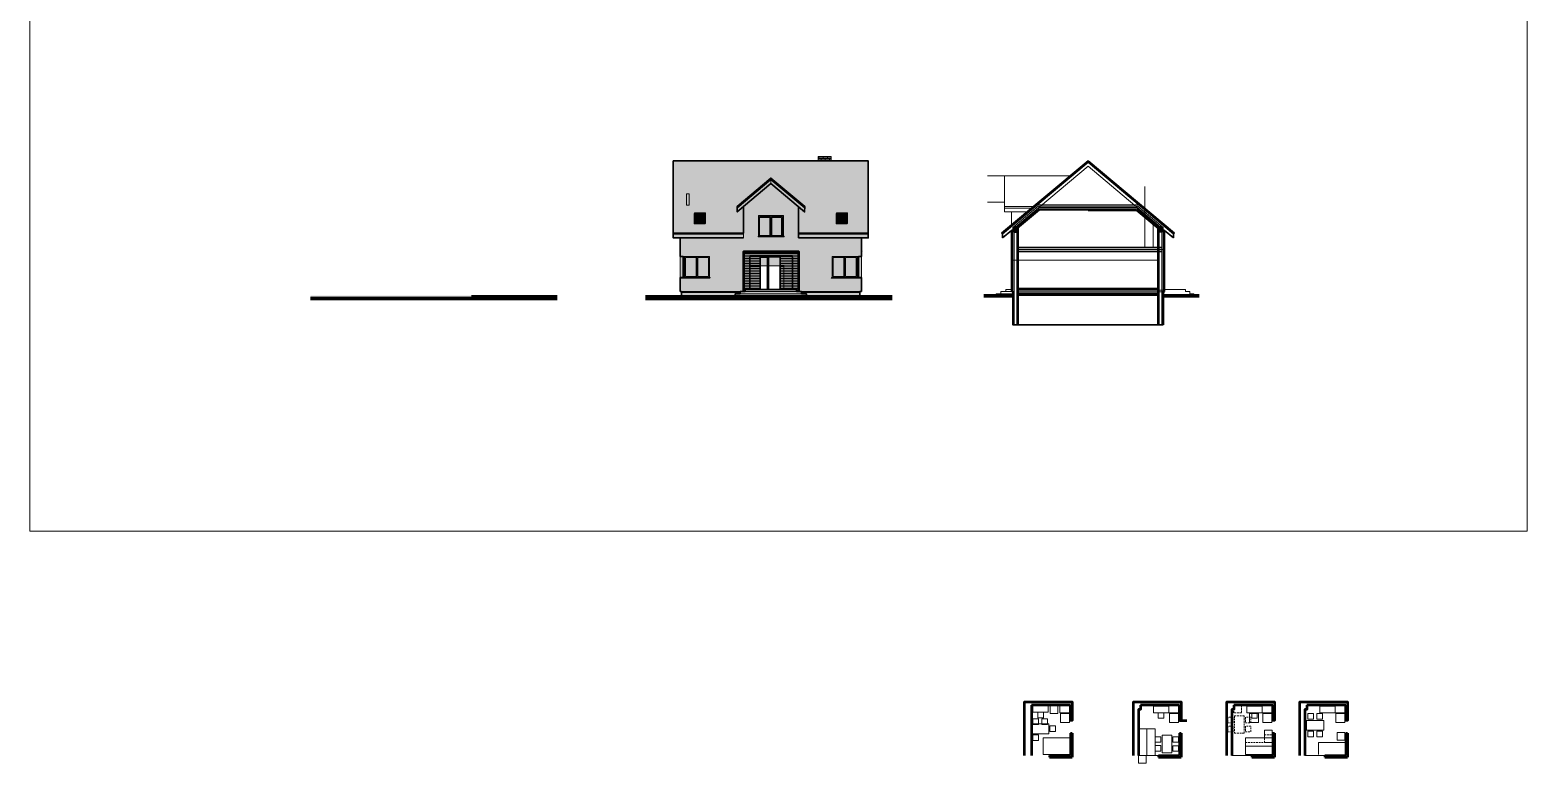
# Model space of a CAD drawing. Header units: millimetres. Extents: x -1610 to 9137, y -6251 to 6358.
# Drawn here: x -1610 to 9137, y -6251 to -987 of the extents above; entities that cross this region are included whole.
import ezdxf

# ---------------------------------------------------------------- set-up
doc = ezdxf.new("R2010")
doc.units = ezdxf.units.MM
doc.linetypes.add('DASHED', pattern=[19.05, 12.7, -6.35])
for name, color, linetype, lineweight in [('A-ELEWACJA CIENKA', 11, 'Continuous', 13), ('A-murowane', 6, 'Continuous', 50), ('A-pod', 5, 'DASHED', 15), ('A-RYS ELEWACJI', 40, 'Continuous', 35), ('A-schody', 2, 'Continuous', 0), ('A-w.ocieplenie', 4, 'BATTING', 5), ('A-wykończenie', 4, 'Continuous', 5), ('A17_OPIS_WARSTW', 32, 'Continuous', 9), ('B-CIENIE', 251, 'Continuous', 0), ('B-DACHÓWKA', 250, 'Continuous', 0), ('B-materiały', 9, 'Continuous', 0), ('B-STOLARKA OKIENNA', 250, 'Continuous', 0), ('B-SZKŁO', 153, 'Continuous', 0)]:
    doc.layers.add(name, color=color, linetype=linetype, lineweight=lineweight)
for name, color, linetype, lineweight, true_color in [('A-meble', 7, 'Continuous', 5, 0x8a8a8a), ('B-BIAŁY ELEM', 7, 'Continuous', 0, 0xf0f0f0), ('B-CEGŁA', 7, 'Continuous', 0, 0xba5b0d)]:
    doc.layers.add(name, color=color, linetype=linetype, lineweight=lineweight, true_color=true_color)
doc.linetypes.add('BATTING', pattern='A,0.00254,-2.54,[134,ltypeshp.shx,S=2.54,R=0,X=-2.54,Y=0],-5.08,[134,ltypeshp.shx,S=2.54,R=180,X=2.54,Y=0],-2.54', length=10.16254)
pattern_1 = [(315, (2481.894, 858.0825), (3.535534, 3.535534), []), (315, (2481.894, 854.5575), (3.535534, 3.535534), [5, -2.5])]
pattern_2 = [(0, (0, 0), (0, 12), [])]

# ---------------------------------------------------------------- blocks, each defined once
blk = doc.blocks.new('A$C2C892FF1')
at = {"layer": 'A-wykończenie'}
for p, q in [((-14, 7), (0, -7)), ((-14, -7), (0, 7))]:
    blk.add_line(p, q, dxfattribs=at)
blk.add_lwpolyline([(-14, -7), (0, -7), (0, 7), (-14, 7)], close=True, dxfattribs=at)
blk = doc.blocks.new('A$C3A172D0D')
at = {"layer": 'A-meble'}
for points in [[(-125, 35), (0, 35), (0, -35), (-125, -35), (-125, 35)], [(-115, 83), (-75, 83), (-75, 43), (-115, 43), (-115, 83)], [(-50, 83), (-10, 83), (-10, 43), (-50, 43), (-50, 83)], [(-115, -44), (-75, -44), (-75, -84), (-115, -84), (-115, -44)], [(-51, -44), (-11, -44), (-11, -84), (-51, -84), (-51, -44)]]:
    blk.add_lwpolyline(points, dxfattribs=at)

msp = doc.modelspace()

# ---------------------------------------------------------------- hatches: boundary and pattern name
at = {"layer": 'A-ELEWACJA CIENKA'}
h = msp.add_hatch(dxfattribs=at)
h.set_pattern_fill('AR-RSHKE', color=256, scale=0.1)
h.paths.add_polyline_path([(3512.32, -2279.24), (3484.54, -2279.24), (3467.39, -2293.64), (3467.36, -2279.24), (3008.32, -2279.24), (3008.32, -2446.49), (3512.32, -2446.49)])
h.paths.add_polyline_path([(3238.25, -2375.43), (3160.25, -2375.43), (3160.25, -2300.68), (3238.25, -2300.68)], flags=16)
h.paths.add_polyline_path([(3233.25, -2370.43), (3165.25, -2370.43), (3165.25, -2305.68), (3233.25, -2305.68)], flags=0)
h.paths.add_polyline_path([(4408.32, -2279.24), (3951.28, -2279.24), (3951.26, -2293.64), (3934.1, -2279.24), (3906.32, -2279.24), (3906.32, -2446.49), (4408.32, -2446.49)])
h.paths.add_polyline_path([(4180.4, -2300.68), (4258.4, -2300.68), (4258.4, -2375.43), (4180.4, -2375.43)], flags=16)
h.paths.add_polyline_path([(4185.4, -2305.68), (4253.4, -2305.68), (4253.4, -2370.43), (4185.4, -2370.43)], flags=0)
h.paths.add_polyline_path([(3906.32, -2255.93), (3906.32, -2279.24), (3934.1, -2279.24)], flags=17)
h.paths.add_polyline_path([(3512.32, -2255.93), (3484.54, -2279.24), (3512.32, -2279.24)], flags=17)
h.paths.add_polyline_path([(3122.32, -2244.73), (3103.32, -2244.73), (3103.32, -2164.73), (3122.32, -2164.73)])
h.paths.add_polyline_path([(3709.32, -2051.47), (3951.32, -2254.52), (3951.28, -2279.24), (4408.32, -2279.24), (4408.32, -1927.26), (3008.32, -1927.26), (3008.32, -2279.24), (3467.36, -2279.24), (3467.33, -2254.52)])
h = msp.add_hatch(dxfattribs=at)
h.set_pattern_fill('AR-BRSTD', color=256, scale=0.15)
h.paths.add_polyline_path([(4141.32, -1897.26), (4048.32, -1897.26), (4048.32, -1927.26), (4141.32, -1927.26)])
at = {"layer": 'A-ELEWACJA CIENKA', "transparency": 33554477}
h = msp.add_hatch(color=256, dxfattribs=at)
h.dxf.hatch_style = 1
h.paths.add_polyline_path([(3160.25, -2300.68), (3157.87, -2304.21), (3157.87, -2379.57), (3234.97, -2379.57), (3238.25, -2375.43), (3160.25, -2375.43)])
at = {"layer": 'A-ELEWACJA CIENKA'}
h = msp.add_hatch(color=256, dxfattribs=at)
h.dxf.hatch_style = 1
h.paths.add_polyline_path([(3619.32, -2469.24), (3803.25, -2469.24), (3803.25, -2472.24), (3619.32, -2472.24), (3616.32, -2472.24), (3616.32, -2469.24)])
at = {"layer": 'A-ELEWACJA CIENKA', "transparency": 33554643}
h = msp.add_hatch(dxfattribs=at)
h.set_pattern_fill('_USER', color=256, scale=12, pattern_type=0)
h.set_pattern_definition(pattern_2)
h.paths.add_polyline_path([(3557.3, -2614.24), (3863.32, -2614.24), (3863.32, -2851.24), (3893.32, -2851.24), (3893.32, -2866.24), (3906.32, -2866.24), (3907.31, -2572.21), (3513.84, -2572.21), (3512.32, -2866.24), (3514.28, -2866.24), (3523.32, -2851.24), (3557.3, -2851.24)])
h = msp.add_hatch(dxfattribs=at)
h.set_pattern_fill('_USER', color=256, scale=12, pattern_type=0)
h.set_pattern_definition(pattern_2)
h.paths.add_polyline_path([(3628.32, -2680.67), (3557.3, -2680.67), (3557.3, -2851.24), (3628.32, -2851.24)])
h.paths.add_polyline_path([(3628.32, -2614.24), (3557.3, -2614.24), (3557.3, -2680.67), (3628.32, -2680.67)])
h.paths.add_polyline_path([(3863.32, -2614.24), (3778.32, -2614.24), (3778.32, -2680.67), (3802.6, -2680.67), (3802.6, -2851.24), (3863.32, -2851.24)])
h.paths.add_polyline_path([(3802.6, -2680.67), (3778.32, -2680.67), (3778.32, -2851.24), (3802.6, -2851.24)], flags=17)
at = {"layer": 'A-ELEWACJA CIENKA'}
h = msp.add_hatch(color=256, dxfattribs=at)
h.dxf.hatch_style = 1
h.paths.add_polyline_path([(3057.84, -2764.24), (3272.23, -2764.24), (3272.23, -2767.24), (3057.84, -2767.24), (3054.84, -2767.24), (3054.84, -2764.24)])
h = msp.add_hatch(color=256, dxfattribs=at)
h.dxf.hatch_style = 1
h.paths.add_polyline_path([(4358.32, -2764.24), (4143.93, -2764.24), (4143.93, -2767.24), (4358.32, -2767.24), (4361.32, -2767.24), (4361.32, -2764.24)])
at = {"layer": 'A-murowane'}
h = msp.add_hatch(color=256, dxfattribs=at)
h.dxf.hatch_style = 1
h.paths.add_polyline_path([(3514.9, -2573), (3050.41, -2573), (3050.41, -2579.49), (3514.9, -2579.49)])
h.paths.add_polyline_path([(3908.9, -2573.27), (3514.9, -2573.27), (3514.9, -2579.49), (3908.9, -2579.49)])
h.paths.add_polyline_path([(4370.9, -2573.21), (3908.9, -2573.21), (3908.9, -2579.49), (4370.9, -2579.49)])
at = {"layer": 'B-BIAŁY ELEM', "transparency": 33554687}
h = msp.add_hatch(color=256, dxfattribs=at)
h.dxf.hatch_style = 1
h.paths.add_polyline_path([(3906.32, -2255.79), (3709.32, -2090.49), (3512.32, -2255.79), (3512.32, -2446.36), (3512.32, -2480.13), (3906.32, -2480.13), (3906.32, -2469.1), (3619.32, -2469.1), (3619.32, -2319.1), (3799.32, -2319.1), (3799.32, -2469.1), (3803.25, -2469.1), (3803.25, -2469.23), (3906.32, -2469.23)])
h = msp.add_hatch(color=256, dxfattribs=at)
h.dxf.hatch_style = 1
h.paths.add_polyline_path([(3863.32, -2580.13), (4358.32, -2579.24), (4358.32, -2480.24), (3057.84, -2480.24), (3057.84, -2578.35)])
h = msp.add_hatch(color=256, dxfattribs=at)
h.dxf.hatch_style = 1
h.paths.add_polyline_path([(4358.32, -2768.76), (4142.26, -2770.21), (4143.93, -2764.24), (4148.32, -2764.24), (4148.32, -2614.24), (4338.38, -2614.24), (4358.32, -2614.24), (4358.32, -2579.24), (3906.32, -2579.24), (3906.32, -2866.24), (3928.32, -2866.24), (4348.81, -2866.24), (4358.32, -2866.24)])
h.paths.add_polyline_path([(3513.84, -2579.24), (3057.84, -2579.24), (3057.84, -2614.24), (3078.27, -2614.24), (3268.32, -2614.24), (3268.32, -2764.24), (3272.23, -2764.24), (3272.23, -2767.24), (3270.54, -2767.24), (3269.69, -2767.24), (3057.84, -2767.24), (3057.84, -2863.98), (3067.84, -2866.24), (3488.32, -2866.24), (3513.84, -2866.24)])
h = msp.add_hatch(color=256, dxfattribs=at)
h.dxf.hatch_style = 1
h.paths.add_polyline_path([(3078.27, -2614.24), (3057.84, -2614.24), (3057.84, -2764.24), (3078.27, -2764.24)])
h.paths.add_polyline_path([(4358.32, -2614.24), (4338.38, -2614.24), (4338.38, -2764.24), (4358.32, -2764.24)])
at = {"layer": 'B-CEGŁA'}
h = msp.add_hatch(color=256, dxfattribs=at)
h.dxf.hatch_style = 1
h.paths.add_polyline_path([(3557.3, -2614.24), (3863.32, -2614.24), (3863.32, -2851.24), (3893.32, -2851.24), (3893.32, -2866.24), (3906.32, -2866.24), (3906.41, -2579.24), (3513.84, -2579.24), (3513.84, -2866.24), (3523.32, -2866.24), (3523.32, -2851.24), (3557.3, -2851.24)])
h = msp.add_hatch(color=256, dxfattribs=at)
h.dxf.hatch_style = 1
h.paths.add_polyline_path([(3628.32, -2693.85), (3557.3, -2694.41), (3557.3, -2851.24), (3628.32, -2851.24)])
h.paths.add_polyline_path([(3628.32, -2614.24), (3778.32, -2614.24), (3778.32, -2693.8), (3802.6, -2693.8), (3802.6, -2851.24), (3863.32, -2851.24), (3863.32, -2613.77), (3557.3, -2614.71), (3557.3, -2694.41), (3628.32, -2693.8)])
h.paths.add_polyline_path([(3802.6, -2693.8), (3778.32, -2693.8), (3778.32, -2851.24), (3802.6, -2851.24)], flags=17)
h.paths.add_polyline_path([(3523.32, -2851.24), (3514.28, -2866.24), (3523.32, -2866.24)])
at = {"layer": 'B-CIENIE', "transparency": 33554503}
h = msp.add_hatch(color=0, dxfattribs=at)
h.dxf.hatch_style = 1
h.paths.add_polyline_path([(3709.32, -2090.63), (3696.62, -2101.29), (3906.32, -2274.86), (3906.32, -2501.41), (3906.32, -2480.24), (3906.32, -2255.93)])
h = msp.add_hatch(color=0, dxfattribs=at)
h.dxf.hatch_style = 1
h.paths.add_polyline_path([(3160.25, -2300.68), (3157.87, -2304.21), (3157.87, -2379.57), (3234.97, -2379.57), (3238.25, -2375.43), (3160.25, -2375.43)])
h = msp.add_hatch(color=0, dxfattribs=at)
h.dxf.hatch_style = 1
h.paths.add_polyline_path([(3231.25, -2305.68), (3167.25, -2305.68), (3167.25, -2306.93), (3229.42, -2306.93), (3229.42, -2365.43), (3231.25, -2365.43)])
h = msp.add_hatch(color=0, dxfattribs=at)
h.dxf.hatch_style = 1
h.paths.add_polyline_path([(3619.32, -2319.24), (3799.32, -2319.24), (3799.32, -2469.24), (3785.4, -2469.24), (3785.4, -2333.08), (3619.32, -2333.08)])
h = msp.add_hatch(color=0, dxfattribs=at)
h.dxf.hatch_style = 1
h.paths.add_polyline_path([(3702.32, -2326.24), (3626.32, -2326.24), (3626.32, -2330.84), (3699.37, -2330.84), (3699.37, -2462.24), (3702.32, -2462.24)])
h = msp.add_hatch(color=0, dxfattribs=at)
h.dxf.hatch_style = 1
h.paths.add_polyline_path([(3792.32, -2326.24), (3716.32, -2326.24), (3716.32, -2330.84), (3789.37, -2330.84), (3789.37, -2462.24), (3792.32, -2462.24)])
h = msp.add_hatch(color=0, dxfattribs=at)
h.dxf.hatch_style = 1
h.paths.add_polyline_path([(4180.4, -2300.8), (4178.02, -2304.34), (4178.02, -2379.08), (4255.12, -2379.08), (4258.4, -2375.43), (4180.4, -2375.43)])
h = msp.add_hatch(color=0, dxfattribs=at)
h.dxf.hatch_style = 1
h.paths.add_polyline_path([(4180.4, -2300.8), (4178.02, -2304.34), (4178.02, -2379.08), (4255.12, -2379.08), (4258.4, -2375.43), (4180.4, -2375.43)])
h = msp.add_hatch(color=0, dxfattribs=at)
h.dxf.hatch_style = 1
h.paths.add_polyline_path([(4251.4, -2305.68), (4187.4, -2305.68), (4187.4, -2306.93), (4249.57, -2306.93), (4249.57, -2365.43), (4251.4, -2365.43)])
h = msp.add_hatch(color=0, dxfattribs=at)
h.dxf.hatch_style = 1
h.paths.add_polyline_path([(3619.32, -2472.24), (3803.25, -2469.24), (3800.72, -2473.76), (3619.32, -2473.76), (3615.15, -2473.74), (3616.32, -2469.24)])
h = msp.add_hatch(color=0, dxfattribs=at)
h.dxf.hatch_style = 1
h.paths.add_polyline_path([(3906.32, -2387.41), (3906.32, -2480.24), (4358.32, -2480.24), (4358.32, -2501.03), (3893.76, -2501.39)])
h = msp.add_hatch(color=0, dxfattribs=at)
h.dxf.hatch_style = 1
h.paths.add_polyline_path([(3512.76, -2480.06), (3057.84, -2480.06), (3057.84, -2500.84), (3488.07, -2501.21)])
h = msp.add_hatch(color=0, dxfattribs=at)
h.dxf.hatch_style = 1
h.paths.add_polyline_path([(3513.84, -2579.24), (3506.15, -2584.14), (3506.15, -2866.24), (3513.84, -2866.24), (3513.84, -2615.21)])
h = msp.add_hatch(color=0, dxfattribs=at)
h.dxf.hatch_style = 1
h.paths.add_polyline_path([(3513.84, -2579.24), (3506.15, -2584.14), (3506.15, -2866.24), (3513.84, -2866.24), (3513.84, -2615.21)])
h = msp.add_hatch(color=0, dxfattribs=at)
h.dxf.hatch_style = 1
h.paths.add_polyline_path([(3268.32, -2614.24), (3078.27, -2614.24), (3078.27, -2627.12), (3254.02, -2627.12), (3254.02, -2764.24), (3268.32, -2764.24)])
h = msp.add_hatch(color=0, dxfattribs=at)
h.dxf.hatch_style = 1
h.paths.add_polyline_path([(3171.27, -2621.24), (3095.27, -2621.24), (3095.27, -2625.84), (3168.31, -2625.84), (3168.31, -2757.24), (3171.27, -2757.24)])
h = msp.add_hatch(color=0, dxfattribs=at)
h.dxf.hatch_style = 1
h.paths.add_polyline_path([(3261.29, -2621.24), (3185.29, -2621.24), (3185.29, -2625.84), (3258.34, -2625.84), (3258.34, -2757.24), (3261.29, -2757.24)])
h = msp.add_hatch(color=0, dxfattribs=at)
h.dxf.hatch_style = 1
h.paths.add_polyline_path([(3557.3, -2614.24), (3862.96, -2614.24), (3862.96, -2854.85), (3802.24, -2854.85), (3802.24, -2680.5), (3557.3, -2680.5)])
h = msp.add_hatch(color=0, dxfattribs=at)
h.dxf.hatch_style = 1
h.paths.add_polyline_path([(3778.32, -2614.24), (3628.32, -2614.24), (3628.32, -2627.12), (3766.25, -2627.12), (3766.25, -2851.24), (3778.32, -2851.24)])
h = msp.add_hatch(color=0, dxfattribs=at)
h.dxf.hatch_style = 1
h.paths.add_polyline_path([(3681.32, -2621.24), (3635.32, -2621.24), (3635.32, -2625.84), (3675.32, -2625.84), (3675.32, -2853.24), (3681.32, -2853.24)])
h = msp.add_hatch(color=0, dxfattribs=at)
h.dxf.hatch_style = 1
h.paths.add_polyline_path([(3773.32, -2619.24), (3693.32, -2619.24), (3693.32, -2623.84), (3766.37, -2623.84), (3766.37, -2851.24), (3773.32, -2851.24)])
h = msp.add_hatch(color=0, dxfattribs=at)
h.dxf.hatch_style = 1
h.paths.add_polyline_path([(4338.87, -2614.24), (4148.81, -2614.24), (4148.81, -2627.12), (4338.38, -2627.12), (4338.38, -2764.24), (4338.87, -2764.24)])
h = msp.add_hatch(color=0, dxfattribs=at)
h.dxf.hatch_style = 1
h.paths.add_polyline_path([(4231.81, -2621.24), (4155.81, -2621.24), (4155.81, -2625.84), (4228.86, -2625.84), (4228.86, -2757.24), (4231.81, -2757.24)])
h = msp.add_hatch(color=0, dxfattribs=at)
h.dxf.hatch_style = 1
h.paths.add_polyline_path([(4321.84, -2621.24), (4245.84, -2621.24), (4245.84, -2625.84), (4318.89, -2625.84), (4318.89, -2757.24), (4321.84, -2757.24)])
h = msp.add_hatch(color=0, dxfattribs=at)
h.dxf.hatch_style = 1
h.paths.add_polyline_path([(3057.84, -2767.24), (3270.54, -2767.24), (3269.69, -2768.76), (3057.84, -2768.76)])
h = msp.add_hatch(color=0, dxfattribs=at)
h.dxf.hatch_style = 1
h.paths.add_polyline_path([(4358.32, -2767.24), (4143.93, -2764.24), (4142.26, -2770.21), (4358.32, -2768.76)])
h = msp.add_hatch(color=0, dxfattribs=at)
h.dxf.hatch_style = 1
h.paths.add_polyline_path([(3067.84, -2866.24), (3488.32, -2866.24), (3488.32, -2871.78), (3067.84, -2871.78)])
h = msp.add_hatch(color=0, dxfattribs=at)
h.dxf.hatch_style = 1
h.paths.add_polyline_path([(3453.32, -2881.24), (3453.32, -2896.24), (3444.28, -2896.24)])
h = msp.add_hatch(color=0, dxfattribs=at)
h.dxf.hatch_style = 1
h.paths.add_polyline_path([(3488.32, -2866.24), (3488.32, -2881.24), (3479.28, -2881.24)])
h = msp.add_hatch(color=0, dxfattribs=at)
h.dxf.hatch_style = 1
h.paths.add_polyline_path([(3523.32, -2851.24), (3523.32, -2866.24), (3514.28, -2866.24)])
h = msp.add_hatch(color=0, dxfattribs=at)
h.dxf.hatch_style = 1
h.paths.add_polyline_path([(4348.81, -2866.24), (3928.32, -2866.24), (3928.32, -2871.78), (4348.81, -2871.78)])
at = {"layer": 'B-DACHÓWKA', "transparency": 33554636}
h = msp.add_hatch(color=256, dxfattribs=at)
h.dxf.hatch_style = 1
h.paths.add_polyline_path([(3467.37, -2254.42), (3709.36, -2051.37), (3951.36, -2254.42), (3951.3, -2293.54), (3906.36, -2255.83), (3906.36, -2446.4), (4408.36, -2446.4), (4408.36, -1927.17), (3008.36, -1927.17), (3008.36, -2446.4), (3512.36, -2446.4), (3512.36, -2255.83), (3467.42, -2293.54)])
h.paths.add_polyline_path([(3238.29, -2300.58), (3238.25, -2372.56), (3235, -2373.43), (3160.3, -2373.43), (3160.3, -2304.12), (3160.29, -2300.58)], flags=0)
h.paths.add_polyline_path([(3238.29, -2300.58), (3238.25, -2373.43), (3160.25, -2373.43), (3160.29, -2300.58)], flags=16)
h.paths.add_polyline_path([(3233.29, -2304.08), (3233.29, -2368.33), (3165.29, -2368.33), (3165.29, -2304.08)], flags=0)
h.paths.add_polyline_path([(3231.29, -2305.58), (3231.29, -2365.33), (3167.29, -2365.33), (3167.29, -2305.58)], flags=0)
h.paths.add_polyline_path([(4180.4, -2304.24), (4180.44, -2300.7), (4180.44, -2300.68), (4258.44, -2300.68), (4258.44, -2375.33), (4258.4, -2373.43), (4180.4, -2373.43)], flags=16)
h.paths.add_polyline_path([(4185.44, -2304.08), (4253.44, -2304.08), (4253.44, -2368.33), (4185.44, -2368.33)], flags=0)
h.paths.add_polyline_path([(4187.44, -2305.58), (4251.44, -2305.58), (4251.44, -2365.33), (4187.44, -2365.33)], flags=0)
h = msp.add_hatch(color=256, dxfattribs=at)
h.dxf.hatch_style = 1
h.paths.add_polyline_path([(3709.32, -2090.63), (3709.32, -2064.52), (3467.35, -2267.56), (3467.39, -2293.64), (3512.32, -2255.93)])
h.paths.add_polyline_path([(3709.32, -2064.52), (3709.32, -2090.63), (3951.26, -2293.64), (3951.3, -2267.56)])
h.paths.add_polyline_path([(3709.32, -2051.47), (3709.32, -2064.52), (3951.3, -2267.56), (3951.32, -2254.52)])
h.paths.add_polyline_path([(3709.32, -2064.52), (3709.32, -2051.47), (3467.33, -2254.52), (3467.35, -2267.56)])
h.paths.add_polyline_path([(3512.32, -2446.49), (3008.32, -2446.49), (3008.32, -2454.16), (3512.32, -2454.16)])
h.paths.add_polyline_path([(3512.32, -2454.16), (3008.32, -2454.16), (3008.32, -2480.24), (3512.32, -2480.24)])
h.paths.add_polyline_path([(4408.32, -2454.16), (3906.32, -2454.16), (3906.32, -2480.24), (4408.32, -2480.24)])
h.paths.add_polyline_path([(4408.32, -2446.49), (3906.32, -2446.49), (3906.32, -2454.16), (4408.32, -2454.16)])
h = msp.add_hatch(color=256, dxfattribs=at)
h.dxf.hatch_style = 1
h.paths.add_polyline_path([(3067.84, -2866.24), (3488.32, -2866.24), (3488.32, -2881.24), (3453.32, -2881.24), (3453.32, -2896.24), (3067.84, -2896.24)])
h = msp.add_hatch(color=256, dxfattribs=at)
h.dxf.hatch_style = 1
h.paths.add_polyline_path([(3893.32, -2851.24), (3523.32, -2851.24), (3523.32, -2866.24), (3893.32, -2866.24)])
h.paths.add_polyline_path([(3928.32, -2866.24), (3893.32, -2866.24), (3523.32, -2866.24), (3514.28, -2866.24), (3488.32, -2866.24), (3488.32, -2881.24), (3928.32, -2881.24)])
h.paths.add_polyline_path([(3963.32, -2881.24), (3928.32, -2881.24), (3488.32, -2881.24), (3453.32, -2881.24), (3453.32, -2896.24), (3963.32, -2896.24)])
h = msp.add_hatch(color=256, dxfattribs=at)
h.dxf.hatch_style = 1
h.paths.add_polyline_path([(4348.81, -2866.24), (3928.32, -2866.24), (3928.32, -2881.24), (3963.32, -2881.24), (3963.32, -2896.24), (4348.81, -2896.24)])
at = {"layer": 'B-materiały'}
h = msp.add_hatch(dxfattribs=at)
h.set_pattern_fill('JIS_STN_1E', color=256, scale=5, angle=-90)
h.set_pattern_definition(pattern_1)
h.paths.add_polyline_path([(5480.56, -2410.24), (5455.56, -2410.24), (5455.56, -2435.24), (5480.56, -2435.24)])
h = msp.add_hatch(dxfattribs=at)
h.set_pattern_fill('JIS_STN_1E', color=256, scale=5, angle=-90)
h.set_pattern_definition(pattern_1)
h.paths.add_polyline_path([(6490.56, -2410.24), (6515.56, -2410.24), (6515.56, -2435.24), (6490.56, -2435.24)])
h = msp.add_hatch(dxfattribs=at)
h.set_pattern_fill('AR-HBONE', color=256, scale=0.1)
h.set_pattern_definition([(45, (-2403.721, 5e-13), (1e-15, 14.36841), [30.48, -10.16]), (135, (-2396.536, 7.184), (1e-15, 14.36841), [30.48, -10.16])])
h.paths.add_polyline_path([(404.11, -2896.24), (2174.6, -2896.24), (2174.6, -2916.24), (404.11, -2916.24)])
h = msp.add_hatch(dxfattribs=at)
h.set_pattern_fill('AR-HBONE', color=256, scale=0.1)
h.paths.add_polyline_path([(2807.84, -2896.24), (4578.32, -2896.24), (4578.32, -2916.24), (2807.84, -2916.24)])
at = {"layer": 'B-STOLARKA OKIENNA', "transparency": 33554628}
h = msp.add_hatch(color=256, dxfattribs=at)
h.dxf.hatch_style = 1
h.paths.add_polyline_path([(3233.25, -2304.18), (3165.25, -2304.18), (3165.25, -2368.43), (3233.25, -2368.43)], flags=0)
h.paths.add_polyline_path([(3167.25, -2365.43), (3167.25, -2305.68), (3231.25, -2305.68), (3231.25, -2365.43)], flags=0)
h.paths.add_polyline_path([(3238.25, -2300.68), (3160.25, -2300.68), (3160.25, -2373.43), (3238.25, -2373.43)])
h.paths.add_polyline_path([(3165.25, -2368.43), (3165.25, -2304.18), (3233.25, -2304.18), (3233.25, -2368.43)], flags=16)
h = msp.add_hatch(color=256, dxfattribs=at)
h.dxf.hatch_style = 1
h.paths.add_polyline_path([(3233.25, -2304.18), (3165.25, -2304.18), (3165.25, -2368.43), (3233.25, -2368.43)])
h.paths.add_polyline_path([(3231.25, -2365.43), (3167.25, -2365.43), (3167.25, -2305.68), (3231.25, -2305.68)], flags=16)
h = msp.add_hatch(color=256, dxfattribs=at)
h.dxf.hatch_style = 1
h.paths.add_polyline_path([(3785.4, -2462.24), (3716.32, -2462.24), (3716.32, -2333.08), (3709.32, -2333.08), (3709.32, -2469.24), (3785.4, -2469.24)], flags=17)
h.paths.add_polyline_path([(3709.32, -2333.08), (3702.32, -2333.08), (3702.32, -2462.24), (3626.32, -2462.24), (3626.32, -2333.08), (3619.32, -2333.08), (3619.32, -2469.24), (3709.32, -2469.24)])
h.paths.add_polyline_path([(3709.32, -2319.24), (3619.32, -2319.24), (3619.32, -2333.08), (3626.32, -2333.08), (3626.32, -2326.24), (3702.32, -2326.24), (3702.32, -2333.08), (3709.32, -2333.08)])
h.paths.add_polyline_path([(3799.32, -2319.24), (3709.32, -2319.24), (3709.32, -2333.08), (3716.32, -2333.08), (3716.32, -2326.24), (3792.32, -2326.24), (3792.32, -2462.24), (3785.4, -2462.24), (3785.4, -2469.24), (3799.32, -2469.24)])
h = msp.add_hatch(color=256, dxfattribs=at)
h.dxf.hatch_style = 1
h.paths.add_polyline_path([(4258.4, -2300.68), (4180.4, -2300.68), (4180.4, -2373.43), (4258.4, -2373.43)])
h.paths.add_polyline_path([(4185.4, -2304.18), (4253.4, -2304.18), (4253.4, -2368.43), (4185.4, -2368.43)], flags=0)
h.paths.add_polyline_path([(4187.4, -2305.68), (4251.4, -2305.68), (4251.4, -2365.43), (4187.4, -2365.43)], flags=0)
h.paths.add_polyline_path([(4253.4, -2304.18), (4185.4, -2304.18), (4185.4, -2368.43), (4253.4, -2368.43)], flags=16)
h = msp.add_hatch(color=256, dxfattribs=at)
h.dxf.hatch_style = 1
h.paths.add_polyline_path([(4253.4, -2304.18), (4185.4, -2304.18), (4185.4, -2368.43), (4253.4, -2368.43)])
h.paths.add_polyline_path([(4187.4, -2365.43), (4187.4, -2305.68), (4251.4, -2305.68), (4251.4, -2365.43)], flags=16)
h = msp.add_hatch(color=256, dxfattribs=at)
h.dxf.hatch_style = 1
h.paths.add_polyline_path([(4258.4, -2373.43), (4180.4, -2373.43), (4180.4, -2375.43), (4258.4, -2375.43)])
h = msp.add_hatch(color=256, dxfattribs=at)
h.dxf.hatch_style = 1
h.paths.add_polyline_path([(3088.27, -2614.24), (3078.27, -2614.24), (3078.27, -2764.24), (3088.27, -2764.24)])
h = msp.add_hatch(color=256, dxfattribs=at)
h.dxf.hatch_style = 1
h.paths.add_polyline_path([(3178.29, -2614.24), (3088.27, -2614.24), (3088.27, -2764.24), (3178.29, -2764.24)])
h.paths.add_polyline_path([(3171.29, -2757.24), (3095.27, -2757.24), (3095.27, -2621.24), (3171.29, -2621.24)], flags=16)
h.paths.add_polyline_path([(3268.32, -2614.24), (3178.29, -2614.24), (3178.29, -2764.24), (3268.32, -2764.24)])
h.paths.add_polyline_path([(3185.29, -2621.24), (3261.32, -2621.24), (3261.32, -2757.24), (3185.29, -2757.24)], flags=16)
h = msp.add_hatch(color=256, dxfattribs=at)
h.dxf.hatch_style = 1
h.paths.add_polyline_path([(3778.32, -2614.24), (3688.32, -2614.24), (3688.32, -2693.8), (3693.32, -2693.8), (3693.32, -2619.24), (3773.32, -2619.24), (3773.32, -2693.8), (3778.32, -2693.8)])
h.paths.add_polyline_path([(3688.32, -2614.24), (3628.32, -2614.24), (3628.32, -2693.8), (3635.32, -2693.8), (3635.32, -2621.24), (3681.32, -2621.24), (3681.32, -2693.8), (3688.32, -2693.8)])
h = msp.add_hatch(color=256, dxfattribs=at)
h.dxf.hatch_style = 1
h.paths.add_polyline_path([(4338.38, -2614.24), (4328.38, -2614.24), (4328.38, -2764.24), (4338.38, -2764.24)])
h.paths.add_polyline_path([(4328.38, -2614.24), (4238.35, -2614.24), (4238.35, -2764.24), (4328.38, -2764.24)])
h.paths.add_polyline_path([(4321.38, -2757.24), (4245.35, -2757.24), (4245.35, -2621.24), (4321.38, -2621.24)], flags=16)
h.paths.add_polyline_path([(4238.35, -2614.24), (4148.32, -2614.24), (4148.32, -2764.24), (4238.35, -2764.24)])
h.paths.add_polyline_path([(4231.35, -2757.24), (4155.32, -2757.24), (4155.32, -2621.24), (4231.35, -2621.24)], flags=16)
h = msp.add_hatch(color=256, dxfattribs=at)
h.dxf.hatch_style = 1
h.paths.add_polyline_path([(3693.32, -2693.8), (3688.32, -2693.8), (3688.32, -2851.24), (3693.32, -2851.24)])
h.paths.add_polyline_path([(3688.32, -2693.8), (3681.32, -2693.8), (3681.32, -2851.24), (3688.32, -2851.24)])
h.paths.add_polyline_path([(3635.32, -2693.8), (3628.32, -2693.8), (3628.32, -2851.24), (3635.32, -2851.24)])
h.paths.add_polyline_path([(3778.32, -2693.8), (3773.32, -2693.8), (3773.32, -2851.24), (3778.32, -2851.24)])
at = {"layer": 'B-SZKŁO', "transparency": 33554544}
h = msp.add_hatch(color=256, dxfattribs=at)
h.dxf.hatch_style = 1
h.paths.add_polyline_path([(3231.25, -2365.43), (3167.25, -2365.43), (3167.25, -2305.68), (3231.25, -2305.68)])
h = msp.add_hatch(color=256, dxfattribs=at)
h.dxf.hatch_style = 1
h.paths.add_polyline_path([(3702.32, -2462.24), (3626.32, -2462.24), (3626.32, -2326.24), (3702.32, -2326.24)])
h = msp.add_hatch(color=256, dxfattribs=at)
h.dxf.hatch_style = 1
h.paths.add_polyline_path([(3792.32, -2462.24), (3716.32, -2462.24), (3716.32, -2326.24), (3792.32, -2326.24)])
h = msp.add_hatch(color=256, dxfattribs=at)
h.dxf.hatch_style = 1
h.paths.add_polyline_path([(4251.4, -2365.43), (4187.4, -2365.43), (4187.4, -2305.68), (4251.4, -2305.68)])
h = msp.add_hatch(color=256, dxfattribs=at)
h.dxf.hatch_style = 1
h.paths.add_polyline_path([(3171.27, -2757.24), (3095.27, -2757.24), (3095.27, -2621.24), (3171.27, -2621.24)])
h = msp.add_hatch(color=256, dxfattribs=at)
h.dxf.hatch_style = 1
h.paths.add_polyline_path([(3261.29, -2757.24), (3185.29, -2757.24), (3185.29, -2621.24), (3261.29, -2621.24)])
h = msp.add_hatch(color=256, dxfattribs=at)
h.dxf.hatch_style = 1
h.paths.add_polyline_path([(4231.32, -2757.24), (4155.32, -2757.24), (4155.32, -2621.24), (4231.32, -2621.24)])
h = msp.add_hatch(color=256, dxfattribs=at)
h.dxf.hatch_style = 1
h.paths.add_polyline_path([(4321.35, -2757.24), (4245.35, -2757.24), (4245.35, -2621.24), (4321.35, -2621.24)])

# ---------------------------------------------------------------- linework, layer by layer
at = {"layer": 'A-ELEWACJA CIENKA'}
for p, q in [((5985.56, -1930.52), (5366.54, -2448.41)), ((5985.56, -1930.52), (6604.58, -2448.41)), ((5384.94, -2034.73), (5262.83, -2034.73)), ((5985.56, -1937.04), (5369.75, -2452.25)), ((5985.56, -1940.3), (5371.35, -2454.16)), ((5985.56, -1966.38), (5435.56, -2426.52)), ((5985.56, -1937.04), (6601.37, -2452.25)), ((5985.56, -1940.3), (6599.77, -2454.16)), ((5985.56, -1966.38), (6535.56, -2426.52)), ((3709.32, -2064.52), (3467.35, -2267.56)), ((3709.32, -2090.63), (3709.32, -2051.47)), ((3709.32, -2064.52), (3951.3, -2267.56)), ((3512.32, -2480.24), (3512.32, -2255.93)), ((5384.94, -2224.73), (5262.83, -2224.73)), ((5384.94, -2254.52), (5594.4, -2254.52)), ((5985.56, -2243.24), (5623.47, -2243.24)), ((3709.32, -2319.24), (3709.32, -2469.24)), ((5384.94, -2267.56), (5578.81, -2267.56)), ((5435.56, -2293.64), (5547.64, -2293.64)), ((5985.56, -2263.24), (5630.73, -2263.24)), ((3008.32, -2454.16), (3512.32, -2454.16)), ((3160.25, -2373.43), (3238.25, -2373.43)), ((3906.32, -2454.16), (4408.32, -2454.16)), ((4180.4, -2373.43), (4258.4, -2373.43)), ((5455.56, -3104.24), (5455.56, -2409.79)), ((6515.56, -3104.24), (6515.56, -2409.79)), ((3057.84, -2764.24), (3057.84, -2614.24)), ((3088.27, -2614.24), (3088.27, -2764.24)), ((3178.29, -2614.24), (3178.29, -2764.24)), ((3513.84, -2866.24), (3513.84, -2615.21)), ((3681.32, -2621.24), (3681.32, -2851.24)), ((3688.32, -2614.24), (3688.32, -2851.24)), ((3906.41, -2866.24), (3906.41, -2614.29)), ((4238.35, -2614.24), (4238.35, -2764.24)), ((4328.38, -2614.24), (4328.38, -2764.24)), ((4358.32, -2764.24), (4358.32, -2614.24)), ((3067.84, -2866.24), (3488.32, -2866.24)), ((3440.13, -2896.24), (3453.32, -2896.24)), ((3453.32, -2896.24), (3453.32, -2881.24)), ((3928.32, -2881.24), (3488.32, -2881.24)), ((3523.32, -2866.24), (3893.32, -2866.24)), ((3928.32, -2866.24), (4348.32, -2866.24)), ((5360.56, -2881.24), (5445.56, -2881.24)), ((5395.56, -2866.24), (5445.56, -2866.24)), ((5445.56, -2866.24), (5455.56, -2866.24)), ((6525.56, -2866.24), (6515.56, -2866.24))]:
    msp.add_line(p, q, dxfattribs=at)
for points in [[(4048.32, -1927.26), (4048.32, -1897.26), (4141.32, -1897.26), (4141.32, -1927.26)], [(5857.11, -2034.73), (5384.94, -2034.73), (5384.94, -2293.64), (5435.56, -2293.64), (5435.56, -2387.41)], [(3103.32, -2244.73), (3103.32, -2164.73), (3122.32, -2164.73), (3122.32, -2244.73), (3103.32, -2244.73)], [(3160.25, -2300.68), (3238.25, -2300.68), (3238.25, -2375.43), (3160.25, -2375.43), (3160.25, -2300.68)], [(3619.32, -2319.24), (3799.32, -2319.24), (3799.32, -2469.24), (3619.32, -2469.24), (3619.32, -2319.24)], [(4258.4, -2300.68), (4180.4, -2300.68), (4180.4, -2375.43), (4258.4, -2375.43), (4258.4, -2300.68)], [(3619.32, -2469.24), (3803.25, -2469.24), (3803.25, -2472.24), (3619.32, -2472.24), (3616.32, -2472.24), (3616.32, -2469.24), (3619.32, -2469.24)], [(3555.31, -2614.24), (3865.31, -2614.24), (3863.32, -2851.24), (3778.32, -2851.24), (3778.32, -2614.24), (3628.32, -2614.24), (3628.32, -2851.24), (3557.3, -2851.24), (3557.3, -2614.24)], [(3628.32, -2851.24), (3628.32, -2614.24), (3778.32, -2614.24), (3778.32, -2851.24)], [(3635.32, -2851.24), (3635.32, -2621.24), (3681.32, -2621.24)], [(3693.32, -2851.24), (3693.32, -2619.24), (3773.32, -2619.24), (3773.32, -2851.24)], [(3057.84, -2764.24), (3272.23, -2764.24), (3272.23, -2767.24), (3057.84, -2767.24), (3054.84, -2767.24), (3054.84, -2764.24), (3057.84, -2764.24)], [(4358.32, -2764.24), (4143.93, -2764.24), (4143.93, -2767.24), (4358.32, -2767.24), (4361.32, -2767.24), (4361.32, -2764.24), (4358.32, -2764.24)], [(3067.84, -2866.24), (3488.32, -2866.24), (3488.32, -2881.24), (3453.32, -2881.24), (3453.32, -2896.24), (3067.84, -2896.24), (3067.84, -2866.24)], [(5435.56, -2851.24), (5395.56, -2851.24), (5395.56, -2866.24), (5360.56, -2866.24), (5360.56, -2881.24), (5325.56, -2881.24), (5325.56, -2896.24)]]:
    msp.add_lwpolyline(points, dxfattribs=at)
at = {"layer": 'A-ELEWACJA CIENKA', "transparency": 33554477}
for points in [[(3160.25, -2300.68), (3157.87, -2304.21), (3157.87, -2379.57), (3234.97, -2379.57), (3238.25, -2375.43), (3160.25, -2375.43), (3160.25, -2300.68)], [(4180.4, -2300.8), (4178.02, -2304.34), (4178.02, -2379.08), (4255.12, -2379.08), (4258.4, -2375.43), (4180.4, -2375.43), (4180.4, -2302.68)]]:
    msp.add_lwpolyline(points, dxfattribs=at)
at = {"layer": 'A-ELEWACJA CIENKA'}
for points in [[(3160.25, -2300.68), (3238.25, -2300.68), (3238.25, -2375.43), (3160.25, -2375.43)], [(3233.25, -2304.18), (3165.25, -2304.18), (3165.25, -2368.43), (3233.25, -2368.43)], [(3231.25, -2305.68), (3167.25, -2305.68), (3167.25, -2365.43), (3231.25, -2365.43)], [(3702.32, -2462.24), (3626.32, -2462.24), (3626.32, -2326.24), (3702.32, -2326.24)], [(3716.32, -2326.24), (3792.32, -2326.24), (3792.32, -2462.24), (3716.32, -2462.24)], [(4253.4, -2304.18), (4185.4, -2304.18), (4185.4, -2368.43), (4253.4, -2368.43)], [(4251.4, -2305.68), (4187.4, -2305.68), (4187.4, -2365.43), (4251.4, -2365.43)], [(3078.27, -2614.24), (3268.32, -2614.24), (3268.32, -2764.24), (3078.27, -2764.24)], [(3171.29, -2757.24), (3095.27, -2757.24), (3095.27, -2621.24), (3171.29, -2621.24)], [(3185.29, -2621.24), (3261.32, -2621.24), (3261.32, -2757.24), (3185.29, -2757.24)], [(4338.38, -2614.24), (4148.32, -2614.24), (4148.32, -2764.24), (4338.38, -2764.24)], [(4231.35, -2621.24), (4155.32, -2621.24), (4155.32, -2757.24), (4231.35, -2757.24)], [(4245.35, -2757.24), (4321.38, -2757.24), (4321.38, -2621.24), (4245.35, -2621.24)]]:
    msp.add_lwpolyline(points, close=True, dxfattribs=at)
at = {"layer": 'A-meble'}
for p, q in [((6407.34, -6196.09), (6407.34, -6006.09)), ((7640.11, -6104.34), (7640.11, -6189.57)), ((6491.34, -6196.09), (6347.34, -6196.09)), ((7161.78, -6196.09), (7017.78, -6196.09)), ((7306.35, -6129.34), (7116.35, -6129.34)), ((7685.54, -6196.09), (7541.54, -6196.09))]:
    msp.add_line(p, q, dxfattribs=at)
for points in [[(5700.12, -5839.56), (5590.12, -5839.56), (5590.12, -5885.56), (5700.12, -5885.56), (5700.12, -5839.56)], [(5625.12, -5885.56), (5665.12, -5885.56), (5665.12, -5925.56), (5625.12, -5925.56), (5625.12, -5885.56)], [(5714.41, -5840.02), (5769.41, -5840.02), (5769.41, -5895.02), (5714.41, -5895.02), (5714.41, -5840.02)], [(5782.67, -5839.56), (5855.67, -5839.56), (5855.67, -5889.56), (5782.67, -5889.56), (5782.67, -5839.56)], [(5787.51, -5894.2), (5852.51, -5894.2), (5852.51, -5959.2), (5787.51, -5959.2), (5787.51, -5894.2)], [(6565.14, -5843.35), (6455.14, -5843.35), (6455.14, -5889.35), (6565.14, -5889.35), (6565.14, -5843.35)], [(6490.14, -5889.35), (6530.14, -5889.35), (6530.14, -5929.35), (6490.14, -5929.35), (6490.14, -5889.35)], [(6565.14, -5839.56), (6638.14, -5839.56), (6638.14, -5889.56), (6565.14, -5889.56), (6565.14, -5839.56)], [(6569.98, -5894.2), (6634.98, -5894.2), (6634.98, -5959.2), (6569.98, -5959.2), (6569.98, -5894.2)], [(7235.59, -5843.35), (7125.59, -5843.35), (7125.59, -5889.35), (7235.59, -5889.35), (7235.59, -5843.35)], [(7145.29, -5894.2), (7210.29, -5894.2), (7210.29, -5959.2), (7145.29, -5959.2), (7145.29, -5894.2)], [(7160.59, -5889.35), (7200.59, -5889.35), (7200.59, -5929.35), (7160.59, -5929.35), (7160.59, -5889.35)], [(7235.59, -5839.56), (7308.59, -5839.56), (7308.59, -5889.56), (7235.59, -5889.56), (7235.59, -5839.56)], [(7240.43, -5894.2), (7305.43, -5894.2), (7305.43, -5959.2), (7240.43, -5959.2), (7240.43, -5894.2)], [(7759.35, -5843.35), (7649.35, -5843.35), (7649.35, -5889.35), (7759.35, -5889.35), (7759.35, -5843.35)], [(7759.35, -5839.56), (7832.35, -5839.56), (7832.35, -5889.56), (7759.35, -5889.56), (7759.35, -5839.56)], [(7764.19, -5894.2), (7829.19, -5894.2), (7829.19, -5959.2), (7764.19, -5959.2), (7764.19, -5894.2)], [(5578.86, -5970.1), (5703.86, -5970.1), (5703.86, -6040.1), (5578.86, -6040.1), (5578.86, -5970.1)], [(5589.16, -5934.21), (5629.16, -5934.21), (5629.16, -5974.21), (5589.16, -5974.21), (5589.16, -5934.21)], [(5653.77, -5934.21), (5693.77, -5934.21), (5693.77, -5974.21), (5653.77, -5974.21), (5653.77, -5934.21)], [(5712.36, -5984.56), (5752.36, -5984.56), (5752.36, -6024.56), (5712.36, -6024.56), (5712.36, -5984.56)], [(7251.35, -6014.34), (7306.35, -6014.34), (7306.35, -6069.34), (7251.35, -6069.34), (7251.35, -6014.34)], [(5589.16, -6049.19), (5629.16, -6049.19), (5629.16, -6089.19), (5589.16, -6089.19), (5589.16, -6049.19)], [(7640.11, -6104.34), (7830.11, -6104.34)], [(7775.11, -6031.93), (7830.11, -6031.93), (7830.11, -6086.93), (7775.11, -6086.93), (7775.11, -6031.93)], [(6347.34, -6196.09), (6402.34, -6196.09), (6402.34, -6251.09), (6347.34, -6251.09), (6347.34, -6196.09)]]:
    msp.add_lwpolyline(points, dxfattribs=at)
for points in [[(6347.34, -6196.09), (6347.34, -6006.09), (6467.34, -6006.09), (6467.34, -6196.09)], [(5663.83, -6070.29), (5853.83, -6070.29), (5853.83, -6190.29), (5663.83, -6190.29)], [(7306.35, -6189.34), (7116.35, -6189.34), (7116.35, -6069.34), (7306.35, -6069.34)]]:
    msp.add_lwpolyline(points, close=True, dxfattribs=at)
at = {"layer": 'A-murowane'}
for p, q in [((5985.56, -2279.24), (6334.58, -2279.24)), ((6334.58, -2279.24), (6491.16, -2410.24)), ((5480.56, -3104.24), (5480.56, -2410.24)), ((6490.56, -3104.24), (6490.56, -2410.24)), ((6490.56, -2849.24), (5480.56, -2849.24)), ((6490.56, -2884.24), (5480.56, -2884.24)), ((6525.56, -2866.24), (6535.56, -2866.24)), ((6525.56, -3104.24), (6525.56, -2866.24)), ((5858.86, -5836.09), (5578.86, -5836.09)), ((5578.86, -5836.09), (5578.86, -6196.09)), ((6641.34, -5836.09), (6361.34, -5836.09)), ((7311.78, -5836.09), (7031.78, -5836.09)), ((7835.54, -5836.09), (7555.54, -5836.09)), ((6641.34, -5946.09), (6694.04, -5946.09)), ((5858.86, -6036.09), (5870.86, -6036.09)), ((5858.86, -6036.09), (5858.86, -6196.09)), ((5870.86, -6036.09), (5870.86, -6208.09)), ((6641.34, -6036.09), (6653.34, -6036.09)), ((6641.34, -6036.09), (6641.34, -6196.09)), ((6653.34, -6036.09), (6653.34, -6208.09)), ((7311.78, -6036.09), (7323.78, -6036.09)), ((7311.78, -6036.09), (7311.78, -6196.09)), ((7323.78, -6036.09), (7323.78, -6208.09)), ((7835.54, -6036.09), (7847.54, -6036.09)), ((7835.54, -6036.09), (7835.54, -6196.09)), ((7847.54, -6036.09), (7847.54, -6208.09)), ((5708.86, -6196.09), (5858.86, -6196.09)), ((5708.86, -6196.09), (5708.86, -6208.09)), ((5708.86, -6208.09), (5870.86, -6208.09)), ((6491.34, -6196.09), (6641.34, -6196.09)), ((6491.34, -6196.09), (6491.34, -6208.09)), ((6491.34, -6208.09), (6653.34, -6208.09)), ((7161.78, -6196.09), (7311.78, -6196.09)), ((7161.78, -6196.09), (7161.78, -6208.09)), ((7161.78, -6208.09), (7323.78, -6208.09)), ((7685.54, -6196.09), (7835.54, -6196.09)), ((7685.54, -6196.09), (7685.54, -6208.09)), ((7685.54, -6208.09), (7847.54, -6208.09))]:
    msp.add_line(p, q, dxfattribs=at)
at = {"layer": 'A-murowane', "color": 40, "lineweight": 0}
for p, q in [((3057.84, -2579.24), (3057.84, -2614.24)), ((3057.84, -2614.24), (3078.27, -2614.24)), ((3057.84, -2768.76), (3057.84, -2866.24))]:
    msp.add_line(p, q, dxfattribs=at)
at = {"layer": 'A-murowane', "lineweight": 0}
for p, q in [((4358.32, -2614.24), (4358.32, -2579.24)), ((3078.27, -2614.24), (3268.32, -2614.24)), ((3268.32, -2614.24), (3268.32, -2764.24)), ((3557.3, -2851.24), (3557.3, -2614.24)), ((4148.32, -2764.24), (4148.32, -2614.24)), ((4148.32, -2614.24), (4338.38, -2614.24)), ((4338.38, -2614.24), (4358.32, -2614.24)), ((3268.32, -2764.24), (3272.23, -2764.24)), ((3272.23, -2767.24), (3270.54, -2767.24)), ((3272.23, -2764.24), (3272.23, -2767.24)), ((4143.93, -2764.24), (4148.32, -2764.24)), ((4358.32, -2866.24), (4358.32, -2768.76)), ((3057.84, -2866.24), (3067.84, -2866.24)), ((3488.32, -2866.24), (3514.28, -2866.24)), ((3523.32, -2851.24), (3553.32, -2851.24)), ((3863.32, -2851.24), (3893.32, -2851.24)), ((3893.32, -2851.24), (3893.32, -2866.24)), ((3893.32, -2866.24), (3928.32, -2866.24)), ((4348.81, -2866.24), (4358.32, -2866.24))]:
    msp.add_line(p, q, dxfattribs=at)
at = {"layer": 'A-murowane'}
for points in [[(5480.56, -2410.24), (5455.56, -2410.24), (5455.56, -2435.24), (5480.56, -2435.24)], [(6490.56, -2410.24), (6515.56, -2410.24), (6515.56, -2435.24), (6490.56, -2435.24)]]:
    msp.add_lwpolyline(points, close=True, dxfattribs=at)
for points in [[(3513.84, -2866.24), (3513.84, -2615.21), (3513.84, -2579.24), (3906.41, -2579.24), (3906.41, -2866.24)], [(5528.86, -6196.09), (5528.86, -5811.09), (5870.86, -5811.09), (5870.86, -5946.09), (5858.86, -5946.09), (5858.86, -5836.09)], [(6311.34, -6196.09), (6311.34, -5811.09), (6653.34, -5811.09), (6653.34, -5946.09), (6641.34, -5946.09), (6641.34, -5836.09)], [(6361.34, -5836.09), (6361.34, -5866.09), (6347.34, -5866.09), (6347.34, -6196.09)], [(6981.78, -6196.09), (6981.78, -5811.09), (7323.78, -5811.09), (7323.78, -5946.09), (7311.78, -5946.09), (7311.78, -5836.09)], [(7031.78, -5836.09), (7031.78, -5866.09), (7017.78, -5866.09), (7017.78, -6196.09)], [(7505.54, -6196.09), (7505.54, -5811.09), (7847.54, -5811.09), (7847.54, -5946.09), (7835.54, -5946.09), (7835.54, -5836.09)], [(7555.54, -5836.09), (7555.54, -5866.09), (7541.54, -5866.09), (7541.54, -6196.09)]]:
    msp.add_lwpolyline(points, dxfattribs=at)
at = {"layer": 'A-pod'}
for points in [[(7031.78, -5836.09), (7086.78, -5836.09), (7086.78, -5891.09), (7031.78, -5891.09), (7031.78, -5836.09)], [(6988.27, -5922.77), (6988.27, -5962.77), (7028.27, -5962.77), (7028.27, -5922.77), (6988.27, -5922.77)], [(6988.27, -5987.39), (6988.27, -6027.39), (7028.27, -6027.39), (7028.27, -5987.39), (6988.27, -5987.39)], [(7036.06, -5912.48), (7036.06, -6037.48), (7106.06, -6037.48), (7106.06, -5912.48), (7036.06, -5912.48)], [(7115.16, -5922.77), (7115.16, -5962.77), (7155.16, -5962.77), (7155.16, -5922.77), (7115.16, -5922.77)], [(7115.16, -5986.93), (7115.16, -6026.93), (7155.16, -6026.93), (7155.16, -5986.93), (7115.16, -5986.93)], [(7116.35, -6104.34), (7306.35, -6104.34)], [(7251.35, -6049.34), (7306.35, -6049.34), (7306.35, -6104.34), (7251.35, -6104.34), (7251.35, -6049.34)]]:
    msp.add_lwpolyline(points, dxfattribs=at)
at = {"layer": 'A-RYS ELEWACJI'}
for p, q in [((5985.56, -1927.26), (5364.94, -2446.49)), ((5985.56, -1927.26), (6606.18, -2446.49)), ((3906.32, -2255.93), (3906.32, -2480.24)), ((5636.54, -2279.24), (5479.96, -2410.24)), ((5985.56, -2279.24), (5636.54, -2279.24)), ((5371.35, -2454.16), (5364.94, -2446.49)), ((5435.56, -2426.52), (5371.35, -2480.24)), ((5371.35, -2480.24), (5371.35, -2454.16)), ((5435.56, -2866.24), (5435.56, -2426.52)), ((6535.56, -2866.24), (6535.56, -2426.52)), ((6535.56, -2426.52), (6599.77, -2480.24)), ((6599.77, -2454.16), (6606.18, -2446.49)), ((6599.77, -2480.24), (6599.77, -2454.16)), ((3057.84, -2480.24), (3057.84, -2614.24)), ((6515.56, -2549.24), (5480.56, -2549.24)), ((6515.56, -2579.24), (5480.56, -2579.24)), ((3078.27, -2614.24), (3057.84, -2614.24)), ((3078.27, -2614.24), (3078.27, -2764.24)), ((3078.27, -2764.24), (3057.84, -2764.24)), ((3057.84, -2764.24), (3057.84, -2866.24)), ((1559.6, -2896.24), (2174.6, -2896.24)), ((3453.32, -2896.24), (2807.84, -2896.24)), ((3963.32, -2896.24), (4578.32, -2896.24))]:
    msp.add_line(p, q, dxfattribs=at)
for points in [[(3512.32, -2446.49), (3008.32, -2446.49), (3008.32, -1927.26), (4408.32, -1927.26), (4408.32, -2446.49), (3906.32, -2446.49)], [(3008.32, -1927.26), (4408.32, -1927.26), (4408.32, -2446.49), (3906.32, -2446.49), (3906.32, -2255.93), (3951.26, -2293.64), (3951.32, -2254.52), (3709.32, -2051.47), (3467.33, -2254.52), (3467.39, -2293.64), (3512.32, -2255.93), (3512.32, -2446.49), (3008.32, -2446.49), (3008.32, -1927.26)], [(3709.32, -2051.47), (3467.33, -2254.52), (3467.39, -2293.64), (3709.32, -2090.63)], [(3709.32, -2051.47), (3951.32, -2254.52), (3951.26, -2293.64), (3709.32, -2090.63)], [(3512.32, -2480.24), (3008.32, -2480.24), (3008.32, -2446.49), (3512.32, -2446.49)], [(3906.32, -2446.49), (4408.32, -2446.49), (4408.32, -2480.24), (3906.32, -2480.24)], [(4358.32, -2480.24), (4358.32, -2614.24), (4338.38, -2614.24), (4338.38, -2764.24), (4358.32, -2764.24), (4358.32, -2866.24)], [(3557.3, -2851.24), (3557.3, -2614.24), (3863.32, -2614.24), (3863.32, -2849.24)], [(3057.84, -2866.24), (3067.84, -2866.24), (3067.84, -2896.24)], [(3928.32, -2881.24), (3963.32, -2881.24), (3963.32, -2896.24), (3453.32, -2896.24), (3453.32, -2881.24), (3488.32, -2881.24)], [(3488.32, -2881.24), (3488.32, -2866.24), (3523.32, -2866.24)], [(3523.32, -2866.24), (3523.32, -2851.24), (3893.32, -2851.24), (3893.32, -2866.24)], [(3893.32, -2866.24), (3928.32, -2866.24), (3928.32, -2881.24)], [(4358.32, -2866.24), (4348.32, -2866.24), (4348.32, -2896.24)], [(5435.56, -2866.24), (5445.56, -2866.24), (5445.56, -3104.24), (6525.56, -3104.24)]]:
    msp.add_lwpolyline(points, dxfattribs=at)
at = {"layer": 'A-schody'}
for p, q in [((6393.87, -2549.24), (6393.87, -2112.47)), ((5479.96, -2410.24), (5570.46, -2334.52)), ((6453.5, -2549.24), (6453.5, -2378.73)), ((6490.56, -2639.24), (5435.56, -2639.24)), ((6490.56, -2894.24), (5480.56, -2894.24))]:
    msp.add_line(p, q, dxfattribs=at)
at = {"layer": 'A-w.ocieplenie'}
for p, q in [((5627.1, -2253.24), (5445.56, -2405.12)), ((6344.02, -2253.24), (5627.1, -2253.24)), ((6344.02, -2253.24), (6525.56, -2405.12)), ((5445.56, -2866.24), (5445.56, -2405.12)), ((6525.56, -2866.24), (6525.56, -2405.12))]:
    msp.add_line(p, q, dxfattribs=at)
at = {"layer": 'A-w.ocieplenie', "ltscale": 0.8}
for p, q in [((5633.63, -2271.24), (5467.49, -2410.24)), ((5633.63, -2271.24), (6337.49, -2271.24)), ((6337.49, -2271.24), (6503.63, -2410.24))]:
    msp.add_line(p, q, dxfattribs=at)
at = {"layer": 'A-w.ocieplenie', "ltscale": 0.5}
for p, q in [((5450.72, -2866.24), (5450.72, -3104.24)), ((6520.56, -2866.24), (6520.49, -3104.24))]:
    msp.add_line(p, q, dxfattribs=at)
at = {"layer": 'A-wykończenie'}
for p, q in [((5985.56, -2243.24), (6347.66, -2243.24)), ((5985.56, -2263.24), (6340.39, -2263.24)), ((5445.56, -2866.24), (5445.56, -2884.24))]:
    msp.add_line(p, q, dxfattribs=at)
at = {"layer": 'A-wykończenie', "lineweight": 158}
for p, q in [((5445.56, -2896.24), (5238.47, -2896.24)), ((6525.56, -2896.24), (6782.65, -2896.24)), ((2174.6, -2916.24), (404.11, -2916.24)), ((4578.32, -2916.24), (2807.84, -2916.24))]:
    msp.add_line(p, q, dxfattribs=at)
at = {"layer": 'A-wykończenie'}
msp.add_lwpolyline([(6535.56, -2851.24), (6685.56, -2851.24), (6685.56, -2866.24), (6715.56, -2866.24), (6715.56, -2881.24), (6745.56, -2881.24), (6745.56, -2896.24)], dxfattribs=at)
at = {"layer": 'A17_OPIS_WARSTW'}
msp.add_lwpolyline([(-1610.41, 6358.34), (9137.27, 6358.34), (9137.27, -4586.49), (-1610.41, -4586.49)], close=True, dxfattribs=at)
at = {"layer": 'B-CIENIE', "color": 0, "transparency": 33554503}
msp.add_line((3506.15, -2866.24), (3513.84, -2866.24), dxfattribs=at)
for points in [[(3619.32, -2319.24), (3799.32, -2319.24), (3799.32, -2469.24), (3785.4, -2469.24), (3785.4, -2333.08), (3619.32, -2333.08), (3619.32, -2319.24), (3799.32, -2319.24)], [(3557.3, -2614.24), (3863.32, -2614.24), (3863.32, -2851.24), (3802.6, -2851.24), (3802.6, -2680.67), (3557.3, -2680.67), (3557.3, -2614.24)], [(3057.84, -2767.24), (3270.54, -2767.24), (3269.69, -2768.76), (3057.84, -2768.76), (3057.84, -2768.76), (3057.84, -2767.24), (3057.84, -2767.24)], [(4358.32, -2767.24), (4143.93, -2764.24), (4142.26, -2770.21), (4358.32, -2768.76), (4358.32, -2768.76), (4358.32, -2767.24), (4358.32, -2767.24)], [(3067.84, -2866.24), (3488.32, -2866.24), (3488.32, -2871.78), (3067.84, -2871.78), (3067.84, -2866.24)], [(3453.32, -2881.24), (3453.32, -2896.24), (3444.28, -2896.24), (3453.32, -2881.24)], [(3488.32, -2866.24), (3488.32, -2881.24), (3479.28, -2881.24), (3488.32, -2866.24)], [(3523.32, -2851.24), (3523.32, -2866.24), (3514.28, -2866.24), (3523.32, -2851.24)], [(4348.81, -2866.24), (3928.32, -2866.24), (3928.32, -2871.78), (4348.81, -2871.78), (4348.81, -2866.24)]]:
    msp.add_lwpolyline(points, dxfattribs=at)
at = {"layer": 'B-materiały'}
for p, q in [((6535.56, -2563.24), (5480.56, -2563.24)), ((6535.56, -2856.24), (5480.56, -2856.24)), ((6535.56, -2868.24), (5480.56, -2868.24))]:
    msp.add_line(p, q, dxfattribs=at)

# ---------------------------------------------------------------- block references
at = {"layer": 'A-murowane'}
for p, rotation in [((7553.32, -5979.94), 180), ((6552.32, -6176.79), 270)]:
    msp.add_blockref('A$C3A172D0D', p, dxfattribs=dict(at, rotation=rotation))
at = {"layer": 'A-schody', "ltscale": 0.8, "rotation": 270}
msp.add_blockref('A$C2C892FF1', (5468.06, -2410.24), dxfattribs=at)
at = {"layer": 'A-schody', "ltscale": 0.8, "xscale": -1, "rotation": 90}
msp.add_blockref('A$C2C892FF1', (6503.06, -2410.24), dxfattribs=at)

doc.saveas('drawing.dxf')
